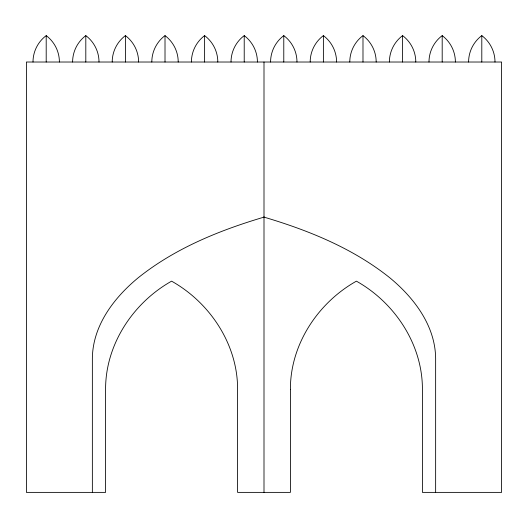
<?xml version="1.0" encoding="UTF-8"?>
<svg xmlns="http://www.w3.org/2000/svg" width="528" height="528" viewBox="0 0 528 528"><rect width="100%" height="100%" fill="white"/><g stroke="black" fill="none" stroke-linecap="round" stroke-linejoin="round"><path stroke-width="0.79" d="M264.238 217.054C219.384 230.333 174.959 248.338 138.151 277.82C113.896 297.805 92.664 325.75 92.36 358.472L92.36 492.38M263.762 217.054C308.616 230.333 353.041 248.338 389.849 277.82C414.104 297.805 435.336 325.75 435.64 358.472L435.64 492.38M468.6 62.02A33.983 33.449 26.6 0 1 481.8 35.62L481.8 62.02M428.993 62.02A33.983 33.449 26.6 0 1 442.193 35.62L442.193 62.02M389.393 62.02A33.983 33.449 26.6 0 1 402.593 35.62L402.593 62.02M349.787 62.02A33.983 33.449 26.6 0 1 362.987 35.62L362.987 62.02M310.187 62.02A33.983 33.449 26.6 0 1 323.387 35.62L323.387 62.02M270.58 62.02A33.983 33.449 26.6 0 1 283.78 35.62L283.78 62.02M264 62.02L264 492.38M231.02 62.02A33.983 33.449 26.6 0 1 244.22 35.62L244.22 62.02M191.413 62.02A33.983 33.449 26.6 0 1 204.613 35.62L204.613 62.02M151.813 62.02A33.983 33.449 26.6 0 1 165.013 35.62L165.013 62.02M112.207 62.02A33.983 33.449 26.6 0 1 125.407 35.62L125.407 62.02M72.607 62.02A33.983 33.449 26.6 0 1 85.807 35.62L85.807 62.02M33 62.02A33.983 33.449 26.6 0 1 46.2 35.62L46.2 62.02M481.8 35.62A33.983 33.449 -26.6 0 1 495 62.02M362.987 35.62A33.983 33.449 -26.6 0 1 376.187 62.02M442.193 35.62A33.983 33.449 -26.6 0 1 455.393 62.02M402.593 35.62A33.983 33.449 -26.6 0 1 415.793 62.02M283.78 35.62A33.983 33.449 -26.6 0 1 296.98 62.02M323.387 35.62A33.983 33.449 -26.6 0 1 336.587 62.02M46.2 35.62A33.983 33.449 -26.6 0 1 59.4 62.02M165.013 35.62A33.983 33.449 -26.6 0 1 178.213 62.02M85.807 35.62A33.983 33.449 -26.6 0 1 99.007 62.02M125.407 35.62A33.983 33.449 -26.6 0 1 138.607 62.02M244.22 35.62A33.983 33.449 -26.6 0 1 257.42 62.02M204.613 35.62A33.983 33.449 -26.6 0 1 217.813 62.02M290.4 389.651L290.4 492.38L237.6 492.38L237.6 389.651C237.884 344.758 210.203 302.821 171.593 281.16C132.983 302.821 105.303 344.758 105.587 389.651L105.587 492.38L26.4 492.38L26.4 62.02L501.6 62.02L501.6 492.38L422.413 492.38L422.413 389.651C422.697 344.758 395.017 302.821 356.407 281.16C317.797 302.821 290.116 344.758 290.4 389.651"/></g></svg>
